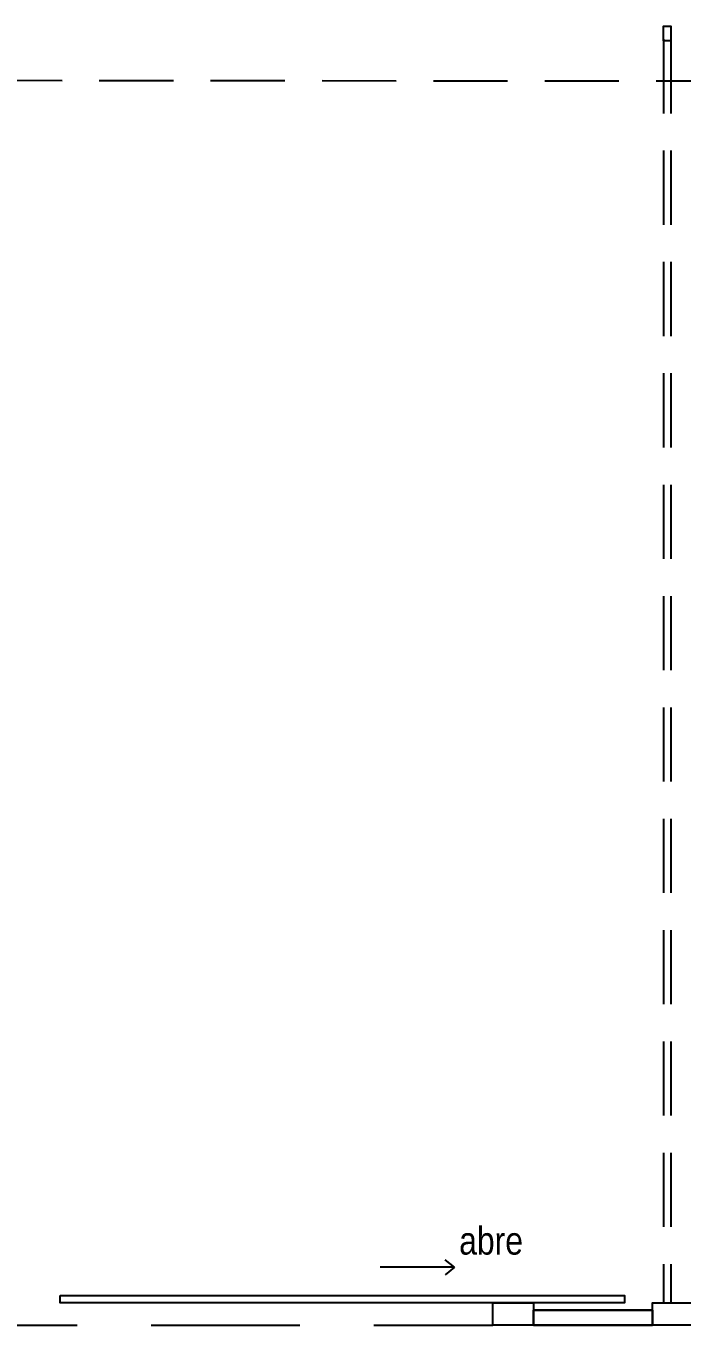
# Model space of a CAD drawing. Header units: millimetres. Extents: x 0 to 265, y 0 to 186.
# Drawn here: x 92.3 to 101.13, y 36.97 to 54.47 of the extents above; entities that cross this region are included whole.
import ezdxf

# ---------------------------------------------------------------- set-up
doc = ezdxf.new("R2010")
doc.units = ezdxf.units.MM
doc.linetypes.add('JIS_02_2.0', pattern=[3, 2, -1])
for name, color, linetype in [('APOYOS', 40, 'Continuous'), ('HERRERIA', 242, 'Continuous'), ('PROYECCION', 63, 'JIS_02_2.0'), ('PROYECCION ESTRUCTURA', 100, 'Continuous'), ('TEXTO', 7, 'Continuous')]:
    doc.layers.add(name, color=color, linetype=linetype)
doc.layers.add('MURO DE CARGA', color=18, linetype='Continuous', lineweight=30)
doc.styles.add('Annotative', font='arial.ttf')

msp = doc.modelspace()

# ---------------------------------------------------------------- linework, layer by layer
at = {"layer": 'APOYOS'}
for points in [[(100.983, 54.273), (100.883, 54.273), (100.883, 54.473), (100.983, 54.473)], [(99.133, 37.273), (99.133, 36.973), (98.583, 36.973), (98.583, 37.273)], [(101.283, 37.273), (101.283, 36.973), (100.733, 36.973), (100.733, 37.273)]]:
    msp.add_lwpolyline(points, close=True, dxfattribs=at)
at = {"layer": 'HERRERIA'}
for q in [(97.942, 37.851), (97.067, 37.751), (97.942, 37.651)]:
    msp.add_line((98.067, 37.751), q, dxfattribs=at)
msp.add_lwpolyline([(92.758, 37.373), (100.358, 37.373), (100.358, 37.273), (92.758, 37.273)], close=True, dxfattribs=at)
at = {"layer": 'MURO DE CARGA'}
msp.add_lwpolyline([(99.133, 37.173), (100.733, 37.173), (100.733, 36.973), (99.133, 36.973)], close=True, dxfattribs=at)
at = {"layer": 'PROYECCION'}
msp.add_line((90.983, 36.973), (98.583, 36.973), dxfattribs=at)
at = {"layer": 'PROYECCION ESTRUCTURA', "linetype": 'JIS_02_2.0', "ltscale": 0.5, "transparency": 33554559}
for p, q in [((100.883, 54.294), (100.883, 37.269)), ((100.983, 54.294), (100.983, 37.269)), ((127.283, 53.706), (83.583, 53.744))]:
    msp.add_line(p, q, dxfattribs=at)

# ---------------------------------------------------------------- texts
at = {"layer": 'TEXTO', "insert": (98.131, 38.297), "char_height": 0.375, "width": 0.18683, "attachment_point": 1, "style": 'Annotative'}
msp.add_mtext('{\\fTechnicLite|b0|i0|c2|p2;abre}', dxfattribs=at)

doc.saveas('drawing.dxf')
